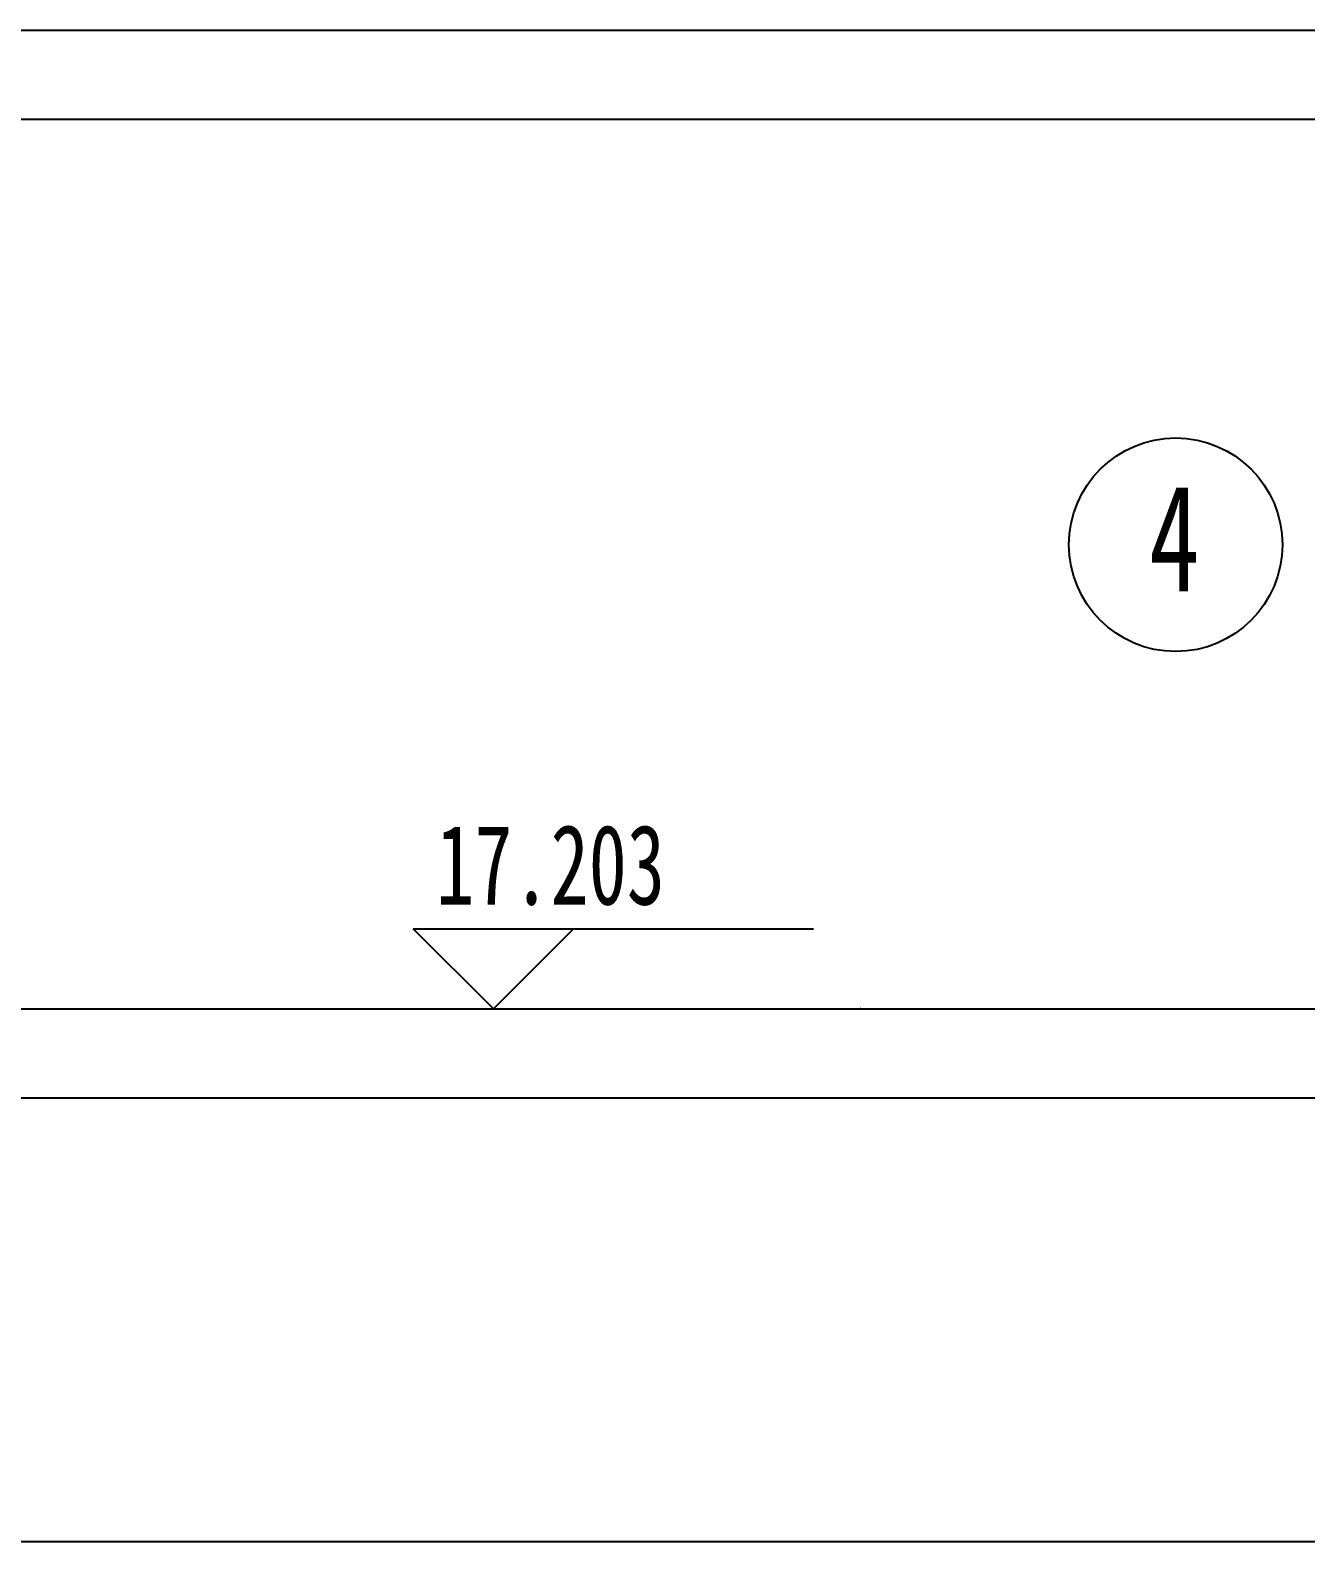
# Model space of a CAD drawing. Header units: millimetres. Extents: x 738100 to 1284508, y 138373 to 260796.
# Drawn here: x 1165943 to 1175503, y 200588 to 211914 of the extents above; entities that cross this region are included whole.
import ezdxf

# ---------------------------------------------------------------- set-up
doc = ezdxf.new("R2010")
doc.units = ezdxf.units.MM
doc.styles.get("Standard").update_dxf_attribs({"font": 'txt', "bigfont": 'gbcbig.shx'})
doc.styles.add('样式 3', font='', dxfattribs={"width": 0.7, "height": 1000})
doc.styles.add('长仿宋体', font='simfang.ttf', dxfattribs={"width": 0.7})
doc.styles.get('样式 3').set_extended_font_data('FangSong_GB2312')
doc.dimstyles.new('ISO-25', dxfattribs={"dimtxt": 2.5, "dimasz": 2.5, "dimexe": 1.25, "dimexo": 0.625, "dimtad": 1, "dimtxsty": 'Standard', "dimcen": 2.5, "dimadec": 0, "dimazin": 0, "dimtfac": 1, "dimtmove": 0, "dimatfit": 3, "dimfxl": 1, "dimarcsym": 0})

# ---------------------------------------------------------------- blocks, each defined once
blk = doc.blocks.new('biao')
for p, q in [((39035, 59304), (42035, 59304)), ((39035, 59304), (39635, 59304)), ((39635, 58704), (39035, 59304)), ((39635, 58704), (40235, 59304))]:
    blk.add_line(p, q)
blk = doc.blocks.new('*D172')
at = {"color": 0, "lineweight": -2, "ltscale": 20, "transparency": 16777216}
for p, q in [((1149943, 203913), (1149943, 200588)), ((1176610, 203913), (1176610, 200588)), ((1149946, 200589), (1176607, 200589))]:
    blk.add_line(p, q, dxfattribs=at)
at = {"color": 0, "ltscale": 20, "transparency": 16777216}
for points in [[(1149946, 200590), (1149946, 200589), (1149943, 200589)], [(1176607, 200590), (1176607, 200589), (1176610, 200589)]]:
    blk.add_solid(points, dxfattribs=at)
at = {"layer": 'Defpoints', "color": 0, "ltscale": 20, "transparency": 16777216}
for p in [(1149943, 203914), (1176610, 203914), (1176610, 200589)]:
    blk.add_point(p, dxfattribs=at)
at = {"color": 0, "ltscale": 20, "transparency": 16777216, "insert": (1163276, 200591), "char_height": 2.5, "attachment_point": 5}
blk.add_mtext('26666,67', dxfattribs=at)

msp = doc.modelspace()

# ---------------------------------------------------------------- linework, layer by layer
at = {"color": 0, "ltscale": 20}
msp.add_line((1134609.703, 211913.726), (1243276.369, 211913.726), dxfattribs=at)
at = {"color": 4, "ltscale": 20}
msp.add_line((1136609.703, 211247.06), (1243276.369, 211247.06), dxfattribs=at)
at = {"ltscale": 20}
for p, q in [((1136609.703, 204580.393), (1243276.369, 204580.393)), ((1135943.036, 203913.726), (1243943.036, 203913.726))]:
    msp.add_line(p, q, dxfattribs=at)
msp.add_circle((1174527.912, 208058.528), 800, dxfattribs=at)
msp.add_point((1172165.258, 204580.393))

# ---------------------------------------------------------------- block references
msp.add_blockref('biao', (1129779.255, 145876.061))

# ---------------------------------------------------------------- texts
for s, insert, char_height, width, attachment_point, style in [('4', (1174327.066, 208508.794), 800, 33942.29002, 1, '长仿宋体'), ('17.203', (1168985.721, 205352.207), 600, 979.62114, 7, '样式 3')]:
    msp.add_mtext(s, dxfattribs=dict(insert=insert, char_height=char_height, width=width, attachment_point=attachment_point, style=style))

# ---------------------------------------------------------------- dimensions: what is measured, and where the dimension line sits
dim = msp.add_linear_dim(base=(1176609.703, 200589.199), p1=(1149943.036, 203913.726), p2=(1176609.703, 203913.726), dimstyle='ISO-25', dxfattribs=at)
dim.commit()
dim.dimension.update_dxf_attribs({"geometry": '*D172', "text_midpoint": (1163276.37, 200591.282)})

doc.saveas('drawing.dxf')
